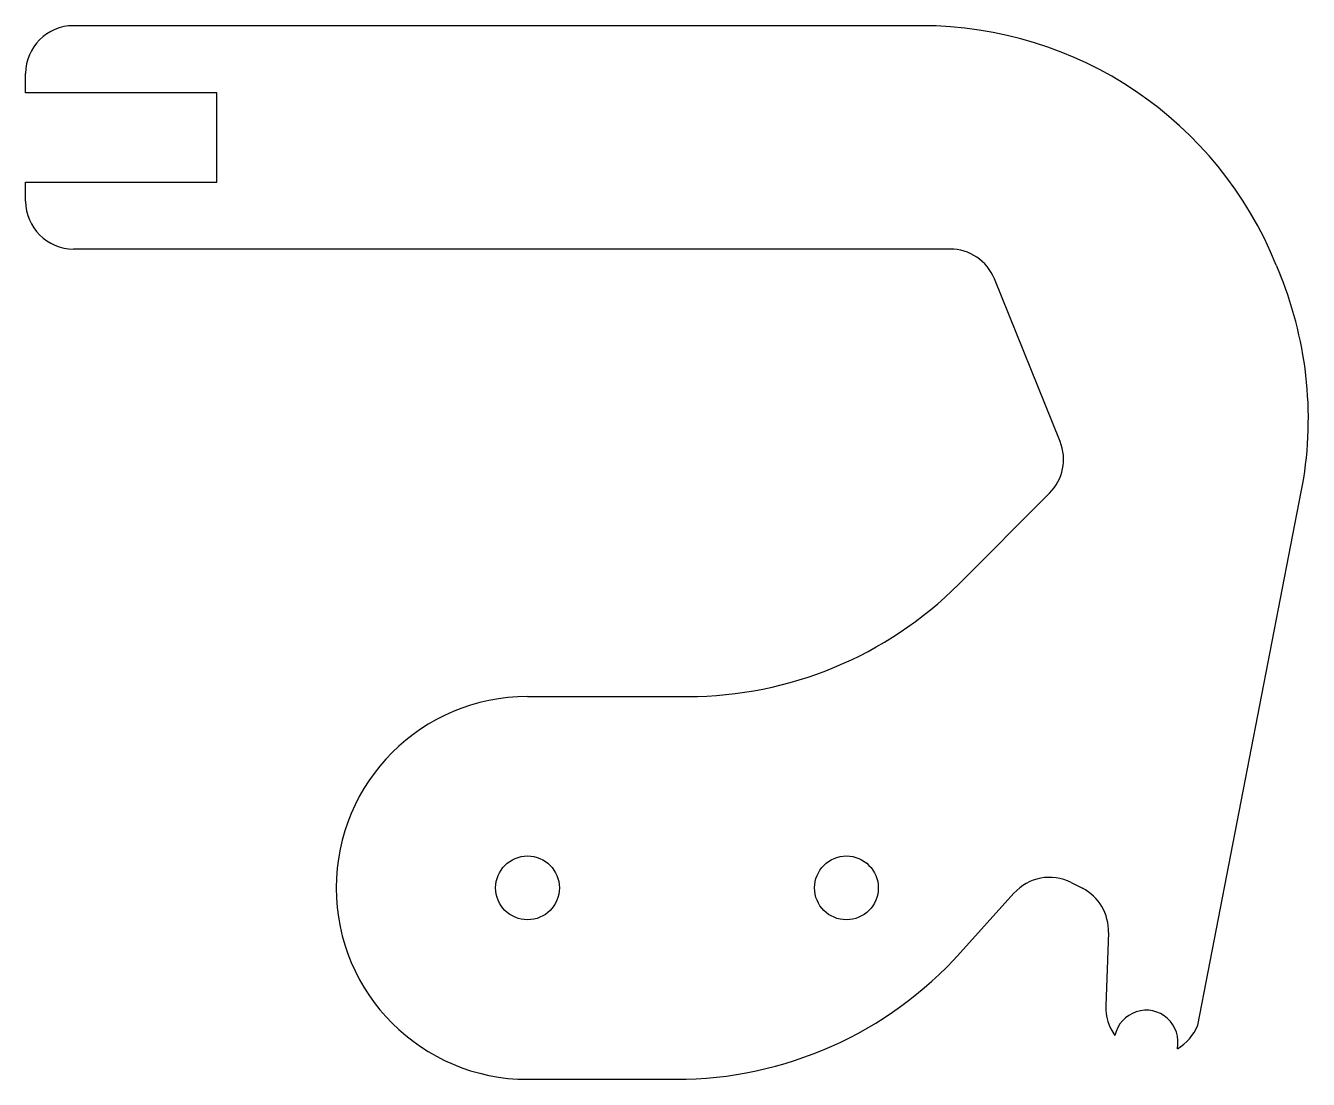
# Model space of a CAD drawing. Extents: x -26.2 to 14, y -17.5 to 15.5.
import ezdxf

# ---------------------------------------------------------------- set-up
doc = ezdxf.new("R2010")
doc.units = 0
doc.layers.add('Shape2DView007', color=7, linetype='CONTINUOUS')

msp = doc.modelspace()

# ---------------------------------------------------------------- linework, layer by layer
at = {"layer": 'Shape2DView007'}
for p, q in [((1.89685, 15.5249), (-24.6953, 15.5249)), ((-26.1953, 13.4249), (-26.1953, 14.0249)), ((-20.1953, 13.4249), (-26.1953, 13.4249)), ((-20.1953, 10.6249), (-20.1953, 13.4249)), ((-26.1953, 10.0249), (-26.1953, 10.6249)), ((-26.1953, 10.6249), (-20.1953, 10.6249)), ((2.79296, 8.52495), (-24.6953, 8.52495)), ((13.0231, 8.02023), (13.1547, 7.69447)), ((6.24236, 2.4916), (4.18374, 7.58686)), ((3.05793, -1.98528), (5.91224, 0.869032)), ((10.5587, -15.8067), (13.808, 0.909486)), ((-10.4568, -5.5), (-5.42735, -5.5)), ((6.59092, -11.3342), (6.94145, -11.5128)), ((3.1182, -13.5296), (4.79522, -11.667)), ((7.75955, -12.9017), (7.67948, -15.1947)), ((-10.4568, -17.5), (-5.79954, -17.5))]:
    msp.add_line(p, q, dxfattribs=at)
for centre in [(-10.4568, -11.5), (-0.456791, -11.5)]:
    msp.add_circle(centre, 1, dxfattribs=at)
for centre, radius, start, end in [((-24.6953, 14.0249), 1.5, 90, 180), ((1.89685, 3.52495), 12, 22, 90), ((-24.6953, 10.0249), 1.5, 180, -90), ((2.79296, 7.02495), 1.5, 22, 90), ((2.02847, 3.19919), 12, -11, 22), ((4.85158, 1.92969), 1.5, -45, 22), ((-5.42735, 6.5), 12, -90, -45), ((-10.4568, -11.5), 6, 90, -90), ((5.90994, -12.6707), 1.5, 63, 138), ((6.26046, -12.8493), 1.5, -2, 63), ((-5.79954, -5.5), 12, -90, -42), ((9.17304, -15.2468), 1.49448, 178, -144), ((8.94213, -16.3332), 1, -12, 168), ((9.17304, -15.2468), 1.49448, -60, -22)]:
    msp.add_arc(centre, radius, start, end, dxfattribs=at)

doc.saveas('drawing.dxf')
